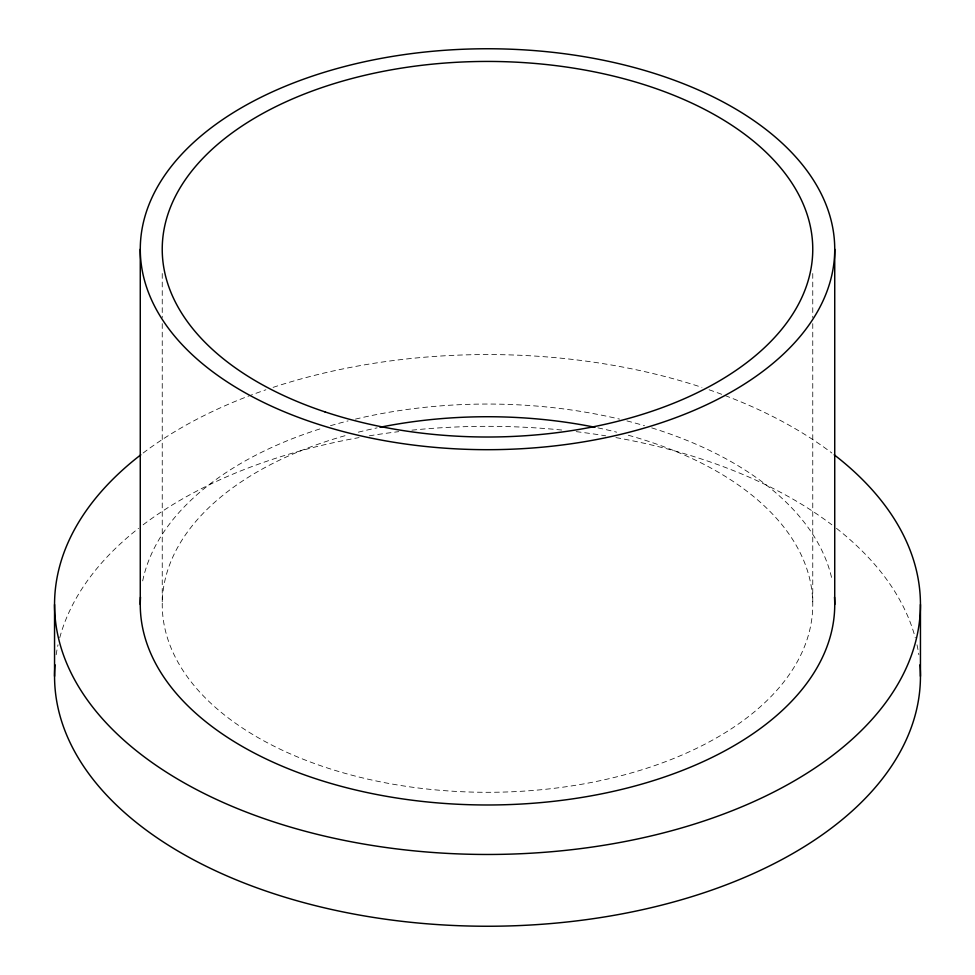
<?xml version="1.0" encoding="UTF-8"?>
<svg xmlns="http://www.w3.org/2000/svg" width="975" height="975" viewBox="0 0 975 975"><rect width="100%" height="100%" fill="white"/><g stroke="black" fill="none" stroke-linecap="round" stroke-linejoin="round"><path stroke-width="0.73" stroke-dasharray="4.88 3.66" d="M812.76 273.512L812.76 317.545M812.76 323.627L812.76 604.512M162.24 273.512L162.24 317.545M162.24 323.627L162.24 604.512M628.302 435.24A325.26 187.785 0 0 1 741.865 721.549A325.26 187.785 0 0 1 233.135 721.549A325.26 187.785 0 0 1 346.698 435.24M358.312 432.181A325.26 187.785 0 0 1 377.081 427.879M597.919 427.879A325.26 187.785 0 0 1 616.688 432.181M56.16 654.761A432.949 249.953 0 0 1 58 644.804M59.743 637.723A432.949 249.953 0 0 1 138.535 528.34M143.142 524.794A432.949 249.953 0 0 1 359.068 437.592M369.269 435.837A432.949 249.953 0 0 1 398.787 431.645M411.901 430.17A432.949 249.953 0 0 1 563.099 430.17M576.213 431.645A432.949 249.953 0 0 1 605.731 435.837M615.932 437.592A432.949 249.953 0 0 1 831.858 524.794M836.465 528.34A432.949 249.953 0 0 1 915.257 637.723M917 644.804A432.949 249.953 0 0 1 918.84 654.761M143.142 453.022A432.949 249.953 0 0 1 265.919 389.781M273.085 387.367A432.949 249.953 0 0 1 701.915 387.367M709.081 389.781A432.949 249.953 0 0 1 831.858 453.022M142.691 580.881A347.234 200.472 0 0 1 323.273 427.879M330.476 425.709A347.234 200.472 0 0 1 348.099 420.908M355.412 419.116A347.234 200.472 0 0 1 619.588 419.116M626.901 420.908A347.234 200.472 0 0 1 644.524 425.709M651.727 427.879A347.234 200.472 0 0 1 832.309 580.881"/><path stroke-width="1.46" d="M920.449 604.512L920.449 676.297M834.734 249.222A347.234 200.472 0 0 1 313.889 422.833A347.234 200.472 0 0 1 313.889 75.611A347.234 200.472 0 0 1 834.734 249.222L834.734 604.512M140.266 249.222L140.266 604.512M54.551 604.512L54.551 676.297M380.006 427.282A325.26 187.785 0 0 1 594.994 427.282M919.986 664.804A432.949 249.953 0 0 1 487.5 926.25A432.949 249.953 0 0 1 55.014 664.804M834.173 454.789A432.949 249.953 0 0 1 778.684 789.494A432.949 249.953 0 0 1 196.316 789.494A432.949 249.953 0 0 1 140.827 454.789M834.503 597.114A347.234 200.472 0 0 1 487.5 804.984A347.234 200.472 0 0 1 140.498 597.114M324.87 411.852A325.26 187.785 0 0 0 812.76 249.222A325.26 187.785 0 0 0 324.87 86.592A325.26 187.785 0 0 0 324.87 411.852"/></g></svg>
